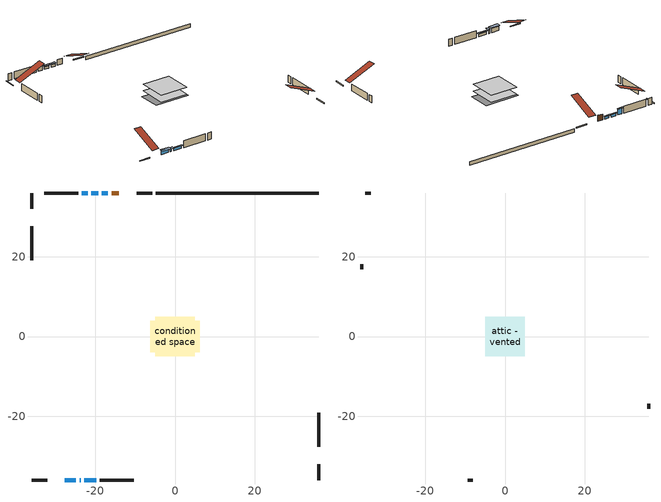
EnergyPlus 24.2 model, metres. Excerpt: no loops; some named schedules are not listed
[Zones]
conditioned space
 floor adiabatic (AdiabaticFloorConstruction): -4.97,-4.97 -4.97,4.97 4.97,4.97 4.97,-4.97 z0.15
 floor foundation (Slab1 construction): -6.25,-3.96 -6.25,3.96 6.25,3.96 6.25,-3.96 z-1.07
 wall outside (RimJoist1 construction): -5.72,36.05 -9.66,36.05 / -36.05,-36.05 -32.11,-36.05 / -36.05,36.05 -36.05,32.11 / 36.05,-36.05 36.05,-32.11 z0.15:0.45
 wall outside (AdiabaticWallConstruction 1): -14.11,36.05 -15.94,36.05 z0.15:2.18
 wall outside (AdiabaticWallConstruction): -16.87,36.05 -18.35,36.05 / -19.27,36.05 -21,36.05 z0.15:0.99; -21.93,36.05 -23.38,36.05 z0.15:2.21; -27.66,-36.05 -24.92,-36.05 z0.15:1.62; -23.99,-36.05 -23.68,-36.05 z0.15:1.37; -22.76,-36.05 -19.81,-36.05 z0.15:1.01
 wall outside (Wall1 construction): -24.3,36.05 -32.85,36.05 / -18.88,-36.05 -10.33,-36.05 / -36.05,27.66 -36.05,19.11 / 36.05,-27.66 36.05,-19.11 z0.15:2.59
 wall foundation (FoundationWall1 construction): 36.05,36.05 -4.79,36.05 z-1.07:0.15
 window (WindowConstruction): -16.87,36.05 -18.35,36.05 z0.15:0.99
 window (WindowConstruction 1): -19.27,36.05 -21,36.05 z0.15:0.99
 window (WindowConstruction 2): -21.93,36.05 -23.38,36.05 z0.15:2.21
 window (WindowConstruction 3): -27.66,-36.05 -24.92,-36.05 z0.15:1.62
 window (WindowConstruction 4): -23.99,-36.05 -23.68,-36.05 z0.15:1.37
 window (WindowConstruction 5): -22.76,-36.05 -19.81,-36.05 z0.15:1.01
 door (Door): -14.11,36.05 -15.94,36.05 z0.15:2.18
 ceiling adiabatic (AdiabaticFloorConstruction): 4.97,-4.97 4.97,4.97 -4.97,4.97 -4.97,-4.97 z0.15
attic - vented
 floor to conditioned space (Floor1 construction Reversed): -4.98,-4.98 -4.98,4.98 4.98,4.98 4.98,-4.98 z2.59
 wall outside (Wall2 construction): -33.78,36.05 -35.12,36.05 / -9.4,-36.05 -8.06,-36.05 / -36.05,18.18 -36.05,16.84 / 36.05,-18.18 36.05,-16.84 z0.15:2.59
 roof outside (Roof1 construction): -13.18,36.05,2.59 -13.18,26.49,6.57 -10.59,26.49,6.57 -10.59,36.05,2.59; -28.59,-36.05,2.59 -28.59,-26.49,6.57 -31.18,-26.49,6.57 -31.18,-36.05,2.59; -36.05,28.59,2.59 -26.49,28.59,6.57 -26.49,31.18,6.57 -36.05,31.18,2.59; 36.05,-28.59,2.59 26.49,-28.59,6.57 26.49,-31.18,6.57 36.05,-31.18,2.59
shading: -18.64,36.05 -16.57,36.05 -16.57,36.66 -18.64,36.66 z1.29; -21.3,36.05 -18.98,36.05 -18.98,36.66 -21.3,36.66 z1.29; -23.67,36.05 -21.63,36.05 -21.63,36.66 -23.67,36.66 z2.51; -24.62,-36.05 -27.96,-36.05 -27.96,-37.27 -24.62,-37.27 z1.92; -23.39,-36.05 -24.29,-36.05 -24.29,-37.27 -23.39,-37.27 z1.67; -19.51,-36.05 -23.05,-36.05 -23.05,-36.66 -19.51,-36.66 z1.31
[Building]
Building 1: Terrain=Suburbs
[Site:Location]
Summerland CS_BC: Latitude {deg}=49.56; Longitude {deg}=-119.65; Time Zone {hr}=-8; Elevation {m}=454; Keep Site Location Information=Yes
[Site:GroundTemperature:Shallow]
5.06956, 3.19416, 3.04397, 3.93394, 7.50669, 11.0628, 14.1458, 16.0987, 16.2646, 14.6762, 11.6719, 8.22487
[Site:WaterMainsTemperature]
Calculation Method=Schedule; Temperature Schedule=mains temperature schedule
[Material] Roughness=Rough; Thermal Absorptance=0.9
Name | Thickness {m} | Conductivity {W/m-K} | Density {kg/m3} | Specific Heat {J/kg-K} | Solar Absorptance | Visible Absorptance
asphalt or fiberglass shingles | 0.00635 | 0.162714 | 1121.4 | 1465.45 | 0.4 | 0.4
ceiling loosefill ins | 0.169333 | 0.0480833 | 16.02 | 1046.75 | 0.7 | 0.7
ceiling stud and cavity | 0.1397 | 0.0963999 | 65.682 | 1177.47 | 0.7 | 0.7
concrete 4.0 in. | 0.1016 | 1.803125 | 2242.8 | 837.4 | 0.7 | 0.7
concrete 8.0 in. | 0.2032 | 1.803125 | 2242.8 | 837.4 | 0.7 | 0.7
door material | 0.04445 | 0.053851 | 512.64 | 1214.23 | 0.7 | 0.7
floor covering | 0.0127 | 0.0433444 | 54.468 | 1339.84 | 0.6 | 0.6
floor rigid ins; wall rigid ins 1 | 0.512978 | 0.029427 | 32.04 | 1214.23 | 0.7 | 0.7
floor stud and cavity | 0.1397 | 1.75129 | 37.0049 | 1207.88 | 0.7 | 0.7
furniture material conditioned space 1 | 0.1524 | 0.115458 | 640.8 | 1214.23 | 0.6 | 0.6
gypsum board | 0.0127 | 0.160291 | 801 | 837.4 | 0.6 | 0.6
osb sheathing 0.5 in. | 0.0127 | 0.115458 | 512.64 | 1214.23 | 0.7 | 0.7
osb sheathing 0.75 in. | 0.01905 | 0.115458 | 512.64 | 1214.23 | 0.7 | 0.7
osb sheathing 2.0 in. | 0.0508 | 0.115458 | 512.64 | 1214.23 | 0.7 | 0.7
rim joist rigid ins; wall rigid ins | 0.051816 | 0.029427 | 32.04 | 1214.23 | 0.7 | 0.7
rim joist stud and cavity | 0.0508 | 0.0444133 | 125.044 | 1163.47 | 0.6 | 0.6
wall stud and cavity | 0.1397 | 0.168448 | 139.0536 | 1170.24 | 0.7 | 0.7
wall stud and cavity 1 | 0.0889 | 6.9971 | 50.32683 | 1063.81 | 0.6 | 0.6
wall stud and cavity 2 | 0.0889 | 0.380278 | 52.3479 | 1209.89 | 0.7 | 0.7
wall stud and cavity 3 | 0.0889 | 0.391764 | 83.0341 | 1211.67 | 0.7 | 0.7
wood siding | 0.0254 | 0.102417 | 544.68 | 1172.36 | 0.4 | 0.4
wood siding 1 | 0.00254 | 0.102417 | 544.68 | 1172.36 | 0.4 | 0.4
wood siding 2; wood siding 3; wood siding 4 | 0.0254 | 0.102417 | 544.68 | 1172.36 | 0.7 | 0.7
[WindowMaterial:SimpleGlazingSystem]
Name | U-Factor {W/m2-K} | Solar Heat Gain Coefficient
WindowMaterial | 3.78779 | 0.69
WindowMaterial 1 | 4.02059 | 0.67
WindowMaterial 2 | 4.355026 | 0.67
WindowMaterial 3 | 3.36478 | 0.72
WindowMaterial 4 | 3.063281 | 0.53
WindowMaterial 5 | 3.76906 | 0.69
[Construction]
AdiabaticFloorConstruction: floor stud and cavity, floor rigid ins, osb sheathing 0.75 in., floor covering
AdiabaticWallConstruction: wood siding 3, wall rigid ins 1, wall stud and cavity 2, gypsum board
AdiabaticWallConstruction 1: wood siding 4, wall rigid ins 1, wall stud and cavity 2, gypsum board
Door: door material
Floor1 construction Reversed: gypsum board, ceiling stud and cavity, ceiling loosefill ins
FoundationWall1 construction: concrete 8.0 in.
furniture construction conditioned space 1: furniture material conditioned space 1
PartitionWallConstruction: gypsum board, wall stud and cavity 3, gypsum board
RimJoist1 construction: wood siding 2, rim joist rigid ins, osb sheathing 2.0 in., rim joist stud and cavity
Roof1 construction: asphalt or fiberglass shingles
Slab1 construction: concrete 4.0 in.
Wall1 construction: wood siding, wall rigid ins, osb sheathing 0.5 in., wall stud and cavity, gypsum board
Wall2 construction: wood siding 1, wall stud and cavity 1
WindowConstruction: WindowMaterial
WindowConstruction 1: WindowMaterial 1
WindowConstruction 2: WindowMaterial 2
WindowConstruction 3: WindowMaterial 3
WindowConstruction 4: WindowMaterial 4
WindowConstruction 5: WindowMaterial 5
[Zone] Multiplier=1; Part of Total Floor Area=Yes
Name | Volume {m3}
attic - vented | 63.1721
conditioned space | 384.9
[Space]
Name | Zone | Volume {m3}
attic - vented 1 | attic - vented | 63.1721
conditioned space 1 | conditioned space | 384.9
[ZoneInfiltration:EffectiveLeakageArea]
infil attic - vented 1: Zone or Space=attic - vented 1; Schedule=Always On Discrete; Effective Air Leakage Area {cm2}=4753.44; Stack Coefficient=0.000446584; Wind Coefficient=1.42781e-05
[ZoneMixing]
whole house fan mix: Zone or Space=attic - vented; Schedule=Always On Continuous; Design Flow Rate Calculation Method=Flow/Zone; Design Flow Rate {m3/s}=0; Source Zone or Space=conditioned space
[SurfaceProperty:ExposedFoundationPerimeter]
Slab1: Exposed Perimeter Calculation Method=TotalExposedPerimeter; Total Exposed Perimeter {m}=40.843
[InternalMass] Zone or ZoneList=conditioned space; Space or SpaceList=conditioned space 1
Name | Construction | Surface Area {m2}
furniture mass conditioned space 1 | furniture construction conditioned space 1 | 79.2121
partition wall mass | PartitionWallConstruction | 198.03
[Lights]
interior lighting: Zone or ZoneList or Space or SpaceList=conditioned space 1; Schedule=interior lighting schedule; Design Level Calculation Method=LightingLevel; Lighting Level {W}=343.2; Return Air Fraction=0; Fraction Radiant=0.6; Fraction Visible=0.2; Fraction Replaceable=1
[People]
occupants: Zone or ZoneList or Space or SpaceList=conditioned space 1; Number of People Schedule=occupants schedule; Number of People Calculation Method=People; Number of People=3; Fraction Radiant=0.314171; Sensible Heat Fraction=0.56303; Activity Level Schedule=occupants activity schedule; Carbon Dioxide Generation Rate {m3/s-W}=0; Enable ASHRAE 55 Comfort Warnings=No; Mean Radiant Temperature Calculation Type=EnclosureAveraged
[ElectricEquipment] Zone or ZoneList or Space or SpaceList=conditioned space 1; Design Level Calculation Method=EquipmentLevel
Name | Schedule | Design Level {W} | Fraction Latent | Fraction Radiant | Fraction Lost
clothes dryer | clothes dryer schedule | 140.772 | 0.015 | 0.081 | 0.85
clothes washer | clothes washer schedule | 32.1985 | 0.03 | 0.162 | 0.7
cooking range | cooking range schedule | 215.147 | 0.08 | 0.432 | 0.2
dishwasher | dishwasher schedule | 66.8632 | 0.3 | 0.18 | 0.4
fridge | fridge schedule | 72.9452 | 0 | 0.6 | 0
mech vent bath fan 0 | mech vent bath fan 0 schedule | 50.2 | 0 | 0 | 1
mech vent house fan | mech vent house fan schedule | 1.1875 | 0 | 0 | 1
mech vent house fan cfis | mech vent house fan cfis schedule | 0 | 0 | 0 | 0
mech vent range fan 0 | mech vent range fan 0 schedule | 57 | 0 | 0 | 1
misc plug loads | misc plug loads schedule | 494.7 | 0.045 | 0.513 | 0.1
whole house fan | Always On Discrete | 0 | 0 | 0 | 1
[OtherEquipment] Zone or ZoneList or Space or SpaceList=conditioned space 1; Design Level Calculation Method=EquipmentLevel
Name | Fuel Type | Schedule | Design Level {W} | Fraction Latent | Fraction Radiant | Fraction Lost
clothes dryer 1 | Electricity | clothes dryer schedule | 0 | 0.015 | 0.081 | 0.85
cooking range 1 | Electricity | cooking range schedule | 0 | 0.08 | 0.432 | 0.2
general water use latent | None | general water use schedule | 62.594 | 1 | 0 | 0
general water use sensible | None | general water use schedule | -61.6891 | 0 | 0.6 | 0
mech vent house fan latent load | None | Always On Discrete | 0 | 1 | 0 | 0
mech vent house fan sensible load | None | Always On Discrete | 0 | 0 | 0 | 0
water heater energy adjustment1 | NaturalGas | Always On Discrete | 0.01 | 0 | 0 | 1
[ZoneInfiltration:DesignFlowRate] Zone or ZoneList or Space or SpaceList=conditioned space 1; Schedule=Always On Discrete; Design Flow Rate Calculation Method=Flow/Zone; Design Flow Rate {m3/s}=0
infil flow; natural vent flow; whole house fan flow
[Foundation:Kiva]
Foundation Kiva 1: Initial Indoor Air Temperature {C}=18; Wall Height Above Grade {m}=0.149992; Wall Depth Below Slab {m}=0.2032
[Foundation:Kiva:Settings]
Soil Conductivity {W/m-K}=0.849921; Soil Density {kg/m3}=1842.3; Soil Specific Heat {J/kg-K}=418.7; Ground Solar Absorptivity=0.9; Ground Thermal Absorptivity=0.9; Ground Surface Roughness {m}=0.03; Far-Field Width {m}=40; Deep-Ground Boundary Condition=ZeroFlux; Deep-Ground Depth {m}=40; Minimum Cell Dimension {m}=0.2; Maximum Cell Growth Coefficient=3; Simulation Timestep=Timestep
[Exterior:Lights]
exterior lighting: Schedule=exterior lighting schedule; Design Level {W}=75.6
[Schedule:Constant]
Name | Hourly Value
Always On Continuous; mech vent house fan schedule; mech vent house fan cfis schedule; Always On Discrete | 1
occupants activity schedule | 117.228
fridge schedule | 0
[Schedule:Day:Interval]
interior lighting schedule day: No, 01:00, 0.108182, 04:00, 0.0901515, 05:00, 0.0991667, 06:00, 0.162273, 07:00, 0.270455, 08:00, 0.342576, 10:00, 0.369621, 11:00, 0.351591, 12:00, 0.333561, 13:00, 0.324545, 14:00, 0.31553, 15:00, 0.333561, 16:00, 0.369621, 17:00, 0.450758, 18:00, 0.585985, 19:00, 0.775303, 20:00, 0.955606, 21:00, 0.991667, 22:00, 0.712197, 23:00, 0.360606, 24:00, 0.162273
interior lighting schedule day 1: No, 01:00, 0.100909, 04:00, 0.0840909, 05:00, 0.0925, 06:00, 0.151364, 07:00, 0.252273, 08:00, 0.319545, 10:00, 0.344773, 11:00, 0.327955, 12:00, 0.311136, 13:00, 0.302727, 14:00, 0.294318, 15:00, 0.311136, 16:00, 0.344773, 17:00, 0.420455, 18:00, 0.546591, 19:00, 0.723182, 20:00, 0.891364, 21:00, 0.925, 22:00, 0.664318, 23:00, 0.336364, 24:00, 0.151364
interior lighting schedule day 2: No, 01:00, 0.0927273, 04:00, 0.0772727, 05:00, 0.085, 06:00, 0.139091, 07:00, 0.231818, 08:00, 0.293636, 10:00, 0.316818, 11:00, 0.301364, 12:00, 0.285909, 13:00, 0.278182, 14:00, 0.270455, 15:00, 0.285909, 16:00, 0.316818, 17:00, 0.386364, 18:00, 0.502273, 19:00, 0.664545, 20:00, 0.819091, 21:00, 0.85, 22:00, 0.610455, 23:00, 0.309091, 24:00, 0.139091
interior lighting schedule default day: No, 24:00, 0
[Schedule:Week:Daily]
interior lighting schedule Week Rule - Jan1-Jan27: interior lighting schedule day, interior lighting schedule day, interior lighting schedule day, interior lighting schedule day, interior lighting schedule day, interior lighting schedule day, interior lighting schedule day, interior lighting schedule default day, interior lighting schedule default day, interior lighting schedule default day, interior lighting schedule default day, interior lighting schedule default day
interior lighting schedule Week Rule - Jan28-Feb3: interior lighting schedule day, interior lighting schedule day, interior lighting schedule day, interior lighting schedule day, interior lighting schedule day 1, interior lighting schedule day 1, interior lighting schedule day 1, interior lighting schedule default day, interior lighting schedule default day, interior lighting schedule default day, interior lighting schedule default day, interior lighting schedule default day
interior lighting schedule Week Rule - Feb4-Feb24: interior lighting schedule day 1, interior lighting schedule day 1, interior lighting schedule day 1, interior lighting schedule day 1, interior lighting schedule day 1, interior lighting schedule day 1, interior lighting schedule day 1, interior lighting schedule default day, interior lighting schedule default day, interior lighting schedule default day, interior lighting schedule default day, interior lighting schedule default day
interior lighting schedule Week Rule - Feb25-Mar3: interior lighting schedule day 1, interior lighting schedule day 1, interior lighting schedule day 1, interior lighting schedule day 1, interior lighting schedule day 2, interior lighting schedule day 2, interior lighting schedule day 2, interior lighting schedule default day, interior lighting schedule default day, interior lighting schedule default day, interior lighting schedule default day, interior lighting schedule default day
interior lighting schedule Week Rule - Mar4-Mar31: interior lighting schedule day 2, interior lighting schedule day 2, interior lighting schedule day 2, interior lighting schedule day 2, interior lighting schedule day 2, interior lighting schedule day 2, interior lighting schedule day 2, interior lighting schedule default day, interior lighting schedule default day, interior lighting schedule default day, interior lighting schedule default day, interior lighting schedule default day
interior lighting schedule Week Rule - Apr1-Apr28: interior lighting schedule day 3, interior lighting schedule day 3, interior lighting schedule day 3, interior lighting schedule day 3, interior lighting schedule day 3, interior lighting schedule day 3, interior lighting schedule day 3, interior lighting schedule default day, interior lighting schedule default day, interior lighting schedule default day, interior lighting schedule default day, interior lighting schedule default day
interior lighting schedule Week Rule - Apr29-May5: interior lighting schedule day 3, interior lighting schedule day 3, interior lighting schedule day 4, interior lighting schedule day 4, interior lighting schedule day 4, interior lighting schedule day 4, interior lighting schedule day 4, interior lighting schedule default day, interior lighting schedule default day, interior lighting schedule default day, interior lighting schedule default day, interior lighting schedule default day
interior lighting schedule Week Rule - May6-May26: interior lighting schedule day 4, interior lighting schedule day 4, interior lighting schedule day 4, interior lighting schedule day 4, interior lighting schedule day 4, interior lighting schedule day 4, interior lighting schedule day 4, interior lighting schedule default day, interior lighting schedule default day, interior lighting schedule default day, interior lighting schedule default day, interior lighting schedule default day
interior lighting schedule Week Rule - May27-Jun2: interior lighting schedule day 4, interior lighting schedule day 4, interior lighting schedule day 4, interior lighting schedule day 4, interior lighting schedule day 4, interior lighting schedule day 5, interior lighting schedule day 5, interior lighting schedule default day, interior lighting schedule default day, interior lighting schedule default day, interior lighting schedule default day, interior lighting schedule default day
interior lighting schedule Week Rule - Jun3-Jun30: interior lighting schedule day 5, interior lighting schedule day 5, interior lighting schedule day 5, interior lighting schedule day 5, interior lighting schedule day 5, interior lighting schedule day 5, interior lighting schedule day 5, interior lighting schedule default day, interior lighting schedule default day, interior lighting schedule default day, interior lighting schedule default day, interior lighting schedule default day
interior lighting schedule Week Rule - Jul1-Jul28: interior lighting schedule day 6, interior lighting schedule day 6, interior lighting schedule day 6, interior lighting schedule day 6, interior lighting schedule day 6, interior lighting schedule day 6, interior lighting schedule day 6, interior lighting schedule default day, interior lighting schedule default day, interior lighting schedule default day, interior lighting schedule default day, interior lighting schedule default day
interior lighting schedule Week Rule - Jul29-Aug4: interior lighting schedule day 6, interior lighting schedule day 6, interior lighting schedule day 6, interior lighting schedule day 7, interior lighting schedule day 7, interior lighting schedule day 7, interior lighting schedule day 7, interior lighting schedule default day, interior lighting schedule default day, interior lighting schedule default day, interior lighting schedule default day, interior lighting schedule default day
interior lighting schedule Week Rule - Aug5-Aug25: interior lighting schedule day 7, interior lighting schedule day 7, interior lighting schedule day 7, interior lighting schedule day 7, interior lighting schedule day 7, interior lighting schedule day 7, interior lighting schedule day 7, interior lighting schedule default day, interior lighting schedule default day, interior lighting schedule default day, interior lighting schedule default day, interior lighting schedule default day
interior lighting schedule Week Rule - Aug26-Sep1: interior lighting schedule day 7, interior lighting schedule day 7, interior lighting schedule day 7, interior lighting schedule day 7, interior lighting schedule day 7, interior lighting schedule day 7, interior lighting schedule day 8, interior lighting schedule default day, interior lighting schedule default day, interior lighting schedule default day, interior lighting schedule default day, interior lighting schedule default day
interior lighting schedule Week Rule - Sep2-Sep29: interior lighting schedule day 8, interior lighting schedule day 8, interior lighting schedule day 8, interior lighting schedule day 8, interior lighting schedule day 8, interior lighting schedule day 8, interior lighting schedule day 8, interior lighting schedule default day, interior lighting schedule default day, interior lighting schedule default day, interior lighting schedule default day, interior lighting schedule default day
interior lighting schedule Week Rule - Sep30-Oct6: interior lighting schedule day 8, interior lighting schedule day 9, interior lighting schedule day 9, interior lighting schedule day 9, interior lighting schedule day 9, interior lighting schedule day 9, interior lighting schedule day 9, interior lighting schedule default day, interior lighting schedule default day, interior lighting schedule default day, interior lighting schedule default day, interior lighting schedule default day
interior lighting schedule Week Rule - Oct7-Oct27: interior lighting schedule day 9, interior lighting schedule day 9, interior lighting schedule day 9, interior lighting schedule day 9, interior lighting schedule day 9, interior lighting schedule day 9, interior lighting schedule day 9, interior lighting schedule default day, interior lighting schedule default day, interior lighting schedule default day, interior lighting schedule default day, interior lighting schedule default day
interior lighting schedule Week Rule - Oct28-Nov3: interior lighting schedule day 9, interior lighting schedule day 9, interior lighting schedule day 9, interior lighting schedule day 9, interior lighting schedule day 10, interior lighting schedule day 10, interior lighting schedule day 10, interior lighting schedule default day, interior lighting schedule default day, interior lighting schedule default day, interior lighting schedule default day, interior lighting schedule default day
interior lighting schedule Week Rule - Nov4-Nov24: interior lighting schedule day 10, interior lighting schedule day 10, interior lighting schedule day 10, interior lighting schedule day 10, interior lighting schedule day 10, interior lighting schedule day 10, interior lighting schedule day 10, interior lighting schedule default day, interior lighting schedule default day, interior lighting schedule default day, interior lighting schedule default day, interior lighting schedule default day
interior lighting schedule Week Rule - Nov25-Dec1: interior lighting schedule day 10, interior lighting schedule day 10, interior lighting schedule day 10, interior lighting schedule day 10, interior lighting schedule day 10, interior lighting schedule day 10, interior lighting schedule day 11, interior lighting schedule default day, interior lighting schedule default day, interior lighting schedule default day, interior lighting schedule default day, interior lighting schedule default day
interior lighting schedule Week Rule - Dec2-Dec31: interior lighting schedule day 11, interior lighting schedule day 11, interior lighting schedule day 11, interior lighting schedule day 11, interior lighting schedule day 11, interior lighting schedule day 11, interior lighting schedule day 11, interior lighting schedule default day, interior lighting schedule default day, interior lighting schedule default day, interior lighting schedule default day, interior lighting schedule default day
occupants schedule Week Rule - Jan1-Dec31: occupants schedule day, occupants schedule day, occupants schedule day, occupants schedule day, occupants schedule day, occupants schedule day, occupants schedule day, occupants schedule default day, occupants schedule default day, occupants schedule default day, occupants schedule default day, occupants schedule default day
clothes dryer schedule Week Rule - Jan1-Dec31: clothes dryer schedule day, clothes dryer schedule day, clothes dryer schedule day, clothes dryer schedule day, clothes dryer schedule day, clothes dryer schedule day, clothes dryer schedule day, clothes dryer schedule default day, clothes dryer schedule default day, clothes dryer schedule default day, clothes dryer schedule default day, clothes dryer schedule default day
clothes washer schedule Week Rule - Jan1-Dec31: clothes washer schedule day, clothes washer schedule day, clothes washer schedule day, clothes washer schedule day, clothes washer schedule day, clothes washer schedule day, clothes washer schedule day, clothes washer schedule default day, clothes washer schedule default day, clothes washer schedule default day, clothes washer schedule default day, clothes washer schedule default day
cooking range schedule Week Rule - Jan1-Dec31: cooking range schedule day, cooking range schedule day, cooking range schedule day, cooking range schedule day, cooking range schedule day, cooking range schedule day, cooking range schedule day, cooking range schedule default day, cooking range schedule default day, cooking range schedule default day, cooking range schedule default day, cooking range schedule default day
dishwasher schedule Week Rule - Jan1-Dec31: dishwasher schedule day, dishwasher schedule day, dishwasher schedule day, dishwasher schedule day, dishwasher schedule day, dishwasher schedule day, dishwasher schedule day, dishwasher schedule default day, dishwasher schedule default day, dishwasher schedule default day, dishwasher schedule default day, dishwasher schedule default day
mech vent bath fan 0 schedule Week Rule - Jan1-Dec31: mech vent bath fan 0 schedule day, mech vent bath fan 0 schedule day, mech vent bath fan 0 schedule day, mech vent bath fan 0 schedule day, mech vent bath fan 0 schedule day, mech vent bath fan 0 schedule day, mech vent bath fan 0 schedule day, mech vent bath fan 0 schedule default day, mech vent bath fan 0 schedule default day, mech vent bath fan 0 schedule default day, mech vent bath fan 0 schedule default day, mech vent bath fan 0 schedule default day
mech vent range fan 0 schedule Week Rule - Jan1-Dec31: mech vent range fan 0 schedule day, mech vent range fan 0 schedule day, mech vent range fan 0 schedule day, mech vent range fan 0 schedule day, mech vent range fan 0 schedule day, mech vent range fan 0 schedule day, mech vent range fan 0 schedule day, mech vent range fan 0 schedule default day, mech vent range fan 0 schedule default day, mech vent range fan 0 schedule default day, mech vent range fan 0 schedule default day, mech vent range fan 0 schedule default day
misc plug loads schedule Week Rule - Jan1-Dec31: misc plug loads schedule day, misc plug loads schedule day, misc plug loads schedule day, misc plug loads schedule day, misc plug loads schedule day, misc plug loads schedule day, misc plug loads schedule day, misc plug loads schedule default day, misc plug loads schedule default day, misc plug loads schedule default day, misc plug loads schedule default day, misc plug loads schedule default day
general water use schedule Week Rule - Jan1-Dec31: general water use schedule day, general water use schedule day, general water use schedule day, general water use schedule day, general water use schedule day, general water use schedule day, general water use schedule day, general water use schedule default day, general water use schedule default day, general water use schedule default day, general water use schedule default day, general water use schedule default day
exterior lighting schedule Week Rule - Jan1-Jan27: exterior lighting schedule day, exterior lighting schedule day, exterior lighting schedule day, exterior lighting schedule day, exterior lighting schedule day, exterior lighting schedule day, exterior lighting schedule day, exterior lighting schedule default day, exterior lighting schedule default day, exterior lighting schedule default day, exterior lighting schedule default day, exterior lighting schedule default day
exterior lighting schedule Week Rule - Jan28-Feb3: exterior lighting schedule day, exterior lighting schedule day, exterior lighting schedule day, exterior lighting schedule day, exterior lighting schedule day 1, exterior lighting schedule day 1, exterior lighting schedule day 1, exterior lighting schedule default day, exterior lighting schedule default day, exterior lighting schedule default day, exterior lighting schedule default day, exterior lighting schedule default day
exterior lighting schedule Week Rule - Feb4-Feb24: exterior lighting schedule day 1, exterior lighting schedule day 1, exterior lighting schedule day 1, exterior lighting schedule day 1, exterior lighting schedule day 1, exterior lighting schedule day 1, exterior lighting schedule day 1, exterior lighting schedule default day, exterior lighting schedule default day, exterior lighting schedule default day, exterior lighting schedule default day, exterior lighting schedule default day
exterior lighting schedule Week Rule - Feb25-Mar3: exterior lighting schedule day 1, exterior lighting schedule day 1, exterior lighting schedule day 1, exterior lighting schedule day 1, exterior lighting schedule day 2, exterior lighting schedule day 2, exterior lighting schedule day 2, exterior lighting schedule default day, exterior lighting schedule default day, exterior lighting schedule default day, exterior lighting schedule default day, exterior lighting schedule default day
exterior lighting schedule Week Rule - Mar4-Mar31: exterior lighting schedule day 2, exterior lighting schedule day 2, exterior lighting schedule day 2, exterior lighting schedule day 2, exterior lighting schedule day 2, exterior lighting schedule day 2, exterior lighting schedule day 2, exterior lighting schedule default day, exterior lighting schedule default day, exterior lighting schedule default day, exterior lighting schedule default day, exterior lighting schedule default day
exterior lighting schedule Week Rule - Apr1-Apr28: exterior lighting schedule day 3, exterior lighting schedule day 3, exterior lighting schedule day 3, exterior lighting schedule day 3, exterior lighting schedule day 3, exterior lighting schedule day 3, exterior lighting schedule day 3, exterior lighting schedule default day, exterior lighting schedule default day, exterior lighting schedule default day, exterior lighting schedule default day, exterior lighting schedule default day
exterior lighting schedule Week Rule - Apr29-May5: exterior lighting schedule day 3, exterior lighting schedule day 3, exterior lighting schedule day 4, exterior lighting schedule day 4, exterior lighting schedule day 4, exterior lighting schedule day 4, exterior lighting schedule day 4, exterior lighting schedule default day, exterior lighting schedule default day, exterior lighting schedule default day, exterior lighting schedule default day, exterior lighting schedule default day
exterior lighting schedule Week Rule - May6-May26: exterior lighting schedule day 4, exterior lighting schedule day 4, exterior lighting schedule day 4, exterior lighting schedule day 4, exterior lighting schedule day 4, exterior lighting schedule day 4, exterior lighting schedule day 4, exterior lighting schedule default day, exterior lighting schedule default day, exterior lighting schedule default day, exterior lighting schedule default day, exterior lighting schedule default day
exterior lighting schedule Week Rule - May27-Jun2: exterior lighting schedule day 4, exterior lighting schedule day 4, exterior lighting schedule day 4, exterior lighting schedule day 4, exterior lighting schedule day 4, exterior lighting schedule day 5, exterior lighting schedule day 5, exterior lighting schedule default day, exterior lighting schedule default day, exterior lighting schedule default day, exterior lighting schedule default day, exterior lighting schedule default day
exterior lighting schedule Week Rule - Jun3-Jun30: exterior lighting schedule day 5, exterior lighting schedule day 5, exterior lighting schedule day 5, exterior lighting schedule day 5, exterior lighting schedule day 5, exterior lighting schedule day 5, exterior lighting schedule day 5, exterior lighting schedule default day, exterior lighting schedule default day, exterior lighting schedule default day, exterior lighting schedule default day, exterior lighting schedule default day
exterior lighting schedule Week Rule - Jul1-Jul28: exterior lighting schedule day 6, exterior lighting schedule day 6, exterior lighting schedule day 6, exterior lighting schedule day 6, exterior lighting schedule day 6, exterior lighting schedule day 6, exterior lighting schedule day 6, exterior lighting schedule default day, exterior lighting schedule default day, exterior lighting schedule default day, exterior lighting schedule default day, exterior lighting schedule default day
exterior lighting schedule Week Rule - Jul29-Aug4: exterior lighting schedule day 6, exterior lighting schedule day 6, exterior lighting schedule day 6, exterior lighting schedule day 7, exterior lighting schedule day 7, exterior lighting schedule day 7, exterior lighting schedule day 7, exterior lighting schedule default day, exterior lighting schedule default day, exterior lighting schedule default day, exterior lighting schedule default day, exterior lighting schedule default day
exterior lighting schedule Week Rule - Aug5-Aug25: exterior lighting schedule day 7, exterior lighting schedule day 7, exterior lighting schedule day 7, exterior lighting schedule day 7, exterior lighting schedule day 7, exterior lighting schedule day 7, exterior lighting schedule day 7, exterior lighting schedule default day, exterior lighting schedule default day, exterior lighting schedule default day, exterior lighting schedule default day, exterior lighting schedule default day
exterior lighting schedule Week Rule - Aug26-Sep1: exterior lighting schedule day 7, exterior lighting schedule day 7, exterior lighting schedule day 7, exterior lighting schedule day 7, exterior lighting schedule day 7, exterior lighting schedule day 7, exterior lighting schedule day 8, exterior lighting schedule default day, exterior lighting schedule default day, exterior lighting schedule default day, exterior lighting schedule default day, exterior lighting schedule default day
exterior lighting schedule Week Rule - Sep2-Sep29: exterior lighting schedule day 8, exterior lighting schedule day 8, exterior lighting schedule day 8, exterior lighting schedule day 8, exterior lighting schedule day 8, exterior lighting schedule day 8, exterior lighting schedule day 8, exterior lighting schedule default day, exterior lighting schedule default day, exterior lighting schedule default day, exterior lighting schedule default day, exterior lighting schedule default day
exterior lighting schedule Week Rule - Sep30-Oct6: exterior lighting schedule day 8, exterior lighting schedule day 9, exterior lighting schedule day 9, exterior lighting schedule day 9, exterior lighting schedule day 9, exterior lighting schedule day 9, exterior lighting schedule day 9, exterior lighting schedule default day, exterior lighting schedule default day, exterior lighting schedule default day, exterior lighting schedule default day, exterior lighting schedule default day
exterior lighting schedule Week Rule - Oct7-Oct27: exterior lighting schedule day 9, exterior lighting schedule day 9, exterior lighting schedule day 9, exterior lighting schedule day 9, exterior lighting schedule day 9, exterior lighting schedule day 9, exterior lighting schedule day 9, exterior lighting schedule default day, exterior lighting schedule default day, exterior lighting schedule default day, exterior lighting schedule default day, exterior lighting schedule default day
exterior lighting schedule Week Rule - Oct28-Nov3: exterior lighting schedule day 9, exterior lighting schedule day 9, exterior lighting schedule day 9, exterior lighting schedule day 9, exterior lighting schedule day 10, exterior lighting schedule day 10, exterior lighting schedule day 10, exterior lighting schedule default day, exterior lighting schedule default day, exterior lighting schedule default day, exterior lighting schedule default day, exterior lighting schedule default day
exterior lighting schedule Week Rule - Nov4-Nov24: exterior lighting schedule day 10, exterior lighting schedule day 10, exterior lighting schedule day 10, exterior lighting schedule day 10, exterior lighting schedule day 10, exterior lighting schedule day 10, exterior lighting schedule day 10, exterior lighting schedule default day, exterior lighting schedule default day, exterior lighting schedule default day, exterior lighting schedule default day, exterior lighting schedule default day
exterior lighting schedule Week Rule - Nov25-Dec1: exterior lighting schedule day 10, exterior lighting schedule day 10, exterior lighting schedule day 10, exterior lighting schedule day 10, exterior lighting schedule day 10, exterior lighting schedule day 10, exterior lighting schedule day 11, exterior lighting schedule default day, exterior lighting schedule default day, exterior lighting schedule default day, exterior lighting schedule default day, exterior lighting schedule default day
exterior lighting schedule Week Rule - Dec2-Dec31: exterior lighting schedule day 11, exterior lighting schedule day 11, exterior lighting schedule day 11, exterior lighting schedule day 11, exterior lighting schedule day 11, exterior lighting schedule day 11, exterior lighting schedule day 11, exterior lighting schedule default day, exterior lighting schedule default day, exterior lighting schedule default day, exterior lighting schedule default day, exterior lighting schedule default day
[Schedule:Year]
interior lighting schedule: interior lighting schedule Week Rule - Jan1-Jan27, 1, 1, 1, 27, interior lighting schedule Week Rule - Jan28-Feb3, 1, 28, 2, 3, interior lighting schedule Week Rule - Feb4-Feb24, 2, 4, 2, 24, interior lighting schedule Week Rule - Feb25-Mar3, 2, 25, 3, 3, interior lighting schedule Week Rule - Mar4-Mar31, 3, 4, 3, 31, interior lighting schedule Week Rule - Apr1-Apr28, 4, 1, 4, 28, interior lighting schedule Week Rule - Apr29-May5, 4, 29, 5, 5, interior lighting schedule Week Rule - May6-May26, 5, 6, 5, 26, interior lighting schedule Week Rule - May27-Jun2, 5, 27, 6, 2, interior lighting schedule Week Rule - Jun3-Jun30, 6, 3, 6, 30, interior lighting schedule Week Rule - Jul1-Jul28, 7, 1, 7, 28, interior lighting schedule Week Rule - Jul29-Aug4, 7, 29, 8, 4, interior lighting schedule Week Rule - Aug5-Aug25, 8, 5, 8, 25, interior lighting schedule Week Rule - Aug26-Sep1, 8, 26, 9, 1, interior lighting schedule Week Rule - Sep2-Sep29, 9, 2, 9, 29, interior lighting schedule Week Rule - Sep30-Oct6, 9, 30, 10, 6, interior lighting schedule Week Rule - Oct7-Oct27, 10, 7, 10, 27, interior lighting schedule Week Rule - Oct28-Nov3, 10, 28, 11, 3, interior lighting schedule Week Rule - Nov4-Nov24, 11, 4, 11, 24, interior lighting schedule Week Rule - Nov25-Dec1, 11, 25, 12, 1, interior lighting schedule Week Rule - Dec2-Dec31, 12, 2, 12, 31
occupants schedule: occupants schedule Week Rule - Jan1-Dec31, 1, 1, 12, 31
clothes dryer schedule: clothes dryer schedule Week Rule - Jan1-Dec31, 1, 1, 12, 31
clothes washer schedule: clothes washer schedule Week Rule - Jan1-Dec31, 1, 1, 12, 31
cooking range schedule: cooking range schedule Week Rule - Jan1-Dec31, 1, 1, 12, 31
dishwasher schedule: dishwasher schedule Week Rule - Jan1-Dec31, 1, 1, 12, 31
mech vent bath fan 0 schedule: mech vent bath fan 0 schedule Week Rule - Jan1-Dec31, 1, 1, 12, 31
mech vent range fan 0 schedule: mech vent range fan 0 schedule Week Rule - Jan1-Dec31, 1, 1, 12, 31
misc plug loads schedule: misc plug loads schedule Week Rule - Jan1-Dec31, 1, 1, 12, 31
general water use schedule: general water use schedule Week Rule - Jan1-Dec31, 1, 1, 12, 31
exterior lighting schedule: exterior lighting schedule Week Rule - Jan1-Jan27, 1, 1, 1, 27, exterior lighting schedule Week Rule - Jan28-Feb3, 1, 28, 2, 3, exterior lighting schedule Week Rule - Feb4-Feb24, 2, 4, 2, 24, exterior lighting schedule Week Rule - Feb25-Mar3, 2, 25, 3, 3, exterior lighting schedule Week Rule - Mar4-Mar31, 3, 4, 3, 31, exterior lighting schedule Week Rule - Apr1-Apr28, 4, 1, 4, 28, exterior lighting schedule Week Rule - Apr29-May5, 4, 29, 5, 5, exterior lighting schedule Week Rule - May6-May26, 5, 6, 5, 26, exterior lighting schedule Week Rule - May27-Jun2, 5, 27, 6, 2, exterior lighting schedule Week Rule - Jun3-Jun30, 6, 3, 6, 30, exterior lighting schedule Week Rule - Jul1-Jul28, 7, 1, 7, 28, exterior lighting schedule Week Rule - Jul29-Aug4, 7, 29, 8, 4, exterior lighting schedule Week Rule - Aug5-Aug25, 8, 5, 8, 25, exterior lighting schedule Week Rule - Aug26-Sep1, 8, 26, 9, 1, exterior lighting schedule Week Rule - Sep2-Sep29, 9, 2, 9, 29, exterior lighting schedule Week Rule - Sep30-Oct6, 9, 30, 10, 6, exterior lighting schedule Week Rule - Oct7-Oct27, 10, 7, 10, 27, exterior lighting schedule Week Rule - Oct28-Nov3, 10, 28, 11, 3, exterior lighting schedule Week Rule - Nov4-Nov24, 11, 4, 11, 24, exterior lighting schedule Week Rule - Nov25-Dec1, 11, 25, 12, 1, exterior lighting schedule Week Rule - Dec2-Dec31, 12, 2, 12, 31
[Schedule:Compact]
mains temperature schedule: Through: 01/01, For: AllDays, Until: 24:00, 8.8, Through: 01/02, For: AllDays, Until: 24:00, 8.73556, Through: 01/03, For: AllDays, Until: 24:00, 8.67222, Through: 01/04, For: AllDays, Until: 24:00, 8.61, Through: 01/05, For: AllDays, Until: 24:00, 8.54889, Through: 01/06, For: AllDays, Until: 24:00, 8.48944, Through: 01/07, For: AllDays, Until: 24:00, 8.43111, Through: 01/08, For: AllDays, Until: 24:00, 8.37389, Through: 01/09, For: AllDays, Until: 24:00, 8.31778, Through: 01/10, For: AllDays, Until: 24:00, 8.26333, Through: 01/11, For: AllDays, Until: 24:00, 8.21056, Through: 01/12, For: AllDays, Until: 24:00, 8.15889, Through: 01/13, For: AllDays, Until: 24:00, 8.10833, Through: 01/14, For: AllDays, Until: 24:00, 8.05944, Through: 01/15, For: AllDays, Until: 24:00, 8.01167, Through: 01/16, For: AllDays, Until: 24:00, 7.96556, Through: 01/17, For: AllDays, Until: 24:00, 7.92111, Through: 01/18, For: AllDays, Until: 24:00, 7.87778, Through: 01/19, For: AllDays, Until: 24:00, 7.83611, Through: 01/20, For: AllDays, Until: 24:00, 7.79556, Through: 01/21, For: AllDays, Until: 24:00, 7.75722, Through: 01/22, For: AllDays, Until: 24:00, 7.71944, Through: 01/23, For: AllDays, Until: 24:00, 7.68389, Through: 01/24, For: AllDays, Until: 24:00, 7.64944, Through: 01/25, For: AllDays, Until: 24:00, 7.61667, Through: 01/26, For: AllDays, Until: 24:00, 7.58556, Through: 01/27, For: AllDays, Until: 24:00, 7.55611, Through: 01/28, For: AllDays, Until: 24:00, 7.52778, Through: 01/29, For: AllDays, Until: 24:00, 7.50167, Through: 01/30, For: AllDays, Until: 24:00, 7.47667, Through: 01/31, For: AllDays, Until: 24:00, 7.45333, Through: 02/01, For: AllDays, Until: 24:00, 7.43111, Through: 02/02, For: AllDays, Until: 24:00, 7.41111, Through: 02/03, For: AllDays, Until: 24:00, 7.39278, Through: 02/04, For: AllDays, Until: 24:00, 7.37556, Through: 02/05, For: AllDays, Until: 24:00, 7.36, Through: 02/06, For: AllDays, Until: 24:00, 7.34667, Through: 02/07, For: AllDays, Until: 24:00, 7.33444, Through: 02/08, For: AllDays, Until: 24:00, 7.32389, Through: 02/09, For: AllDays, Until: 24:00, 7.315, Through: 02/10, For: AllDays, Until: 24:00, 7.30778, Through: 02/11, For: AllDays, Until: 24:00, 7.30222, Through: 02/12, For: AllDays, Until: 24:00, 7.29833, Through: 02/13, For: AllDays, Until: 24:00, 7.29611, Through: 02/14, For: AllDays, Until: 24:00, 7.29556, Through: 02/15, For: AllDays, Until: 24:00, 7.29611, Through: 02/16, For: AllDays, Until: 24:00, 7.29889, Through: 02/17, For: AllDays, Until: 24:00, 7.30278, Through: 02/18, For: AllDays, Until: 24:00, 7.30889, Through: 02/19, For: AllDays, Until: 24:00, 7.31667, Through: 02/20, For: AllDays, Until: 24:00, 7.32556, Through: 02/21, For: AllDays, Until: 24:00, 7.33611, Through: 02/22, For: AllDays, Until: 24:00, 7.34889, Through: 02/23, For: AllDays, Until: 24:00, 7.36278, Through: 02/24, For: AllDays, Until: 24:00, 7.37833, Through: 02/25, For: AllDays, Until: 24:00, 7.39556, Through: 02/26, For: AllDays, Until: 24:00, 7.41444, Through: 02/27, For: AllDays, Until: 24:00, 7.43444, Through: 02/28, For: AllDays, Until: 24:00, 7.45667, Through: 03/01, For: AllDays, Until: 24:00, 7.48056, Through: 03/02, For: AllDays, Until: 24:00, 7.50556, Through: 03/03, For: AllDays, Until: 24:00, 7.53222, Through: 03/04, For: AllDays, Until: 24:00, 7.56056, Through: 03/05, For: AllDays, Until: 24:00, 7.59056, Through: 03/06, For: AllDays, Until: 24:00, 7.62222, Through: 03/07, For: AllDays, Until: 24:00, 7.655, Through: 03/08, For: AllDays, Until: 24:00, 7.68944, Through: 03/09, For: AllDays, Until: 24:00, 7.72556, Through: 03/10, For: AllDays, Until: 24:00, 7.76333, Through: 03/11, For: AllDays, Until: 24:00, 7.80222, Through: 03/12, For: AllDays, Until: 24:00, 7.84278, Through: 03/13, For: AllDays, Until: 24:00, 7.88444, Through: 03/14, For: AllDays, Until: 24:00, 7.92833, Through: 03/15, For: AllDays, Until: 24:00, 7.97278, Through: 03/16, For: AllDays, Until: 24:00, 8.01944, Through: 03/17, For: AllDays, Until: 24:00, 8.06722, Through: 03/18, For: AllDays, Until: 24:00, 8.11611, Through: 03/19, For: AllDays, Until: 24:00, 8.16667, Through: 03/20, For: AllDays, Until: 24:00, 8.21889, Through: 03/21, For: AllDays, Until: 24:00, 8.27222, Through: 03/22, For: AllDays, Until: 24:00, 8.32667, Through: 03/23, For: AllDays, Until: 24:00, 8.38278, Through: 03/24, For: AllDays, Until: 24:00, 8.44, Through: 03/25, For: AllDays, Until: 24:00, 8.49889, Through: 03/26, For: AllDays, Until: 24:00, 8.55889, Through: 03/27, For: AllDays, Until: 24:00, 8.62, Through: 03/28, For: AllDays, Until: 24:00, 8.68222, Through: 03/29, For: AllDays, Until: 24:00, 8.74611, Through: 03/30, For: AllDays, Until: 24:00, 8.81056, Through: 03/31, For: AllDays, Until: 24:00, 8.87667, Through: 04/01, For: AllDays, Until: 24:00, 8.94389, Through: 04/02, For: AllDays, Until: 24:00, 9.01222, Through: 04/03, For: AllDays, Until: 24:00, 9.08167, Through: 04/04, For: AllDays, Until: 24:00, 9.15222, Through: 04/05, For: AllDays, Until: 24:00, 9.22389, Through: 04/06, For: AllDays, Until: 24:00, 9.29667, Through: 04/07, For: AllDays, Until: 24:00, 9.37056, Through: 04/08, For: AllDays, Until: 24:00, 9.445, Through: 04/09, For: AllDays, Until: 24:00, 9.52111, Through: 04/10, For: AllDays, Until: 24:00, 9.59778, Through: 04/11, For: AllDays, Until: 24:00, 9.67556, Through: 04/12, For: AllDays, Until: 24:00, 9.75389, Through: 04/13, For: AllDays, Until: 24:00, 9.83389, Through: 04/14, For: AllDays, Until: 24:00, 9.91389, Through: 04/15, For: AllDays, Until: 24:00, 9.99556, Through: 04/16, For: AllDays, Until: 24:00, 10.0778, Through: 04/17, For: AllDays, Until: 24:00, 10.1606, Through: 04/18, For: AllDays, Until: 24:00, 10.2444, Through: 04/19, For: AllDays, Until: 24:00, 10.3289, Through: 04/20, For: AllDays, Until: 24:00, 10.4139, Through: 04/21, For: AllDays, Until: 24:00, 10.5, Through: 04/22, For: AllDays, Until: 24:00, 10.5867, Through: 04/23, For: AllDays, Until: 24:00, 10.6739, Through: 04/24, For: AllDays, Until: 24:00, 10.7617, Through: 04/25, For: AllDays, Until: 24:00, 10.8506, Through: 04/26, For: AllDays, Until: 24:00, 10.9394, Through: 04/27, For: AllDays, Until: 24:00, 11.0294, Through: 04/28, For: AllDays, Until: 24:00, 11.1194, Through: 04/29, For: AllDays, Until: 24:00, 11.2106, Through: 04/30, For: AllDays, Until: 24:00, 11.3017, Through: 05/01, For: AllDays, Until: 24:00, 11.3933, Through: 05/02, For: AllDays, Until: 24:00, 11.485, Through: 05/03, For: AllDays, Until: 24:00, 11.5778, Through: 05/04, For: AllDays, Until: 24:00, 11.6706, Through: 05/05, For: AllDays, Until: 24:00, 11.7639, Through: 05/06, For: AllDays, Until: 24:00, 11.8572, Through: 05/07, For: AllDays, Until: 24:00, 11.9511, Through: 05/08, For: AllDays, Until: 24:00, 12.045, Through: 05/09, For: AllDays, Until: 24:00, 12.1394, Through: 05/10, For: AllDays, Until: 24:00, 12.2339, Through: 05/11, For: AllDays, Until: 24:00, 12.3283, Through: 05/12, For: AllDays, Until: 24:00, 12.4233, Through: 05/13, For: AllDays, Until: 24:00, 12.5183, Through: 05/14, For: AllDays, Until: 24:00, 12.6133, Through: 05/15, For: AllDays, Until: 24:00, 12.7083, Through: 05/16, For: AllDays, Until: 24:00, 12.8033, Through: 05/17, For: AllDays, Until: 24:00, 12.8983, Through: 05/18, For: AllDays, Until: 24:00, 12.9939, Through: 05/19, For: AllDays, Until: 24:00, 13.0889, Through: 05/20, For: AllDays, Until: 24:00, 13.1839, Through: 05/21, For: AllDays, Until: 24:00, 13.2783, Through: 05/22, For: AllDays, Until: 24:00, 13.3733, Through: 05/23, For: AllDays, Until: 24:00, 13.4678, Through: 05/24, For: AllDays, Until: 24:00, 13.5622, Through: 05/25, For: AllDays, Until: 24:00, 13.6561, Through: 05/26, For: AllDays, Until: 24:00, 13.75, Through: 05/27, For: AllDays, Until: 24:00, 13.8439, Through: 05/28, For: AllDays, Until: 24:00, 13.9372, Through: 05/29, For: AllDays, Until: 24:00, 14.03, Through: 05/30, For: AllDays, Until: 24:00, 14.1228, Through: 05/31, For: AllDays, Until: 24:00, 14.215, Through: 06/01, For: AllDays, Until: 24:00, 14.3067, Through: 06/02, For: AllDays, Until: 24:00, 14.3983, Through: 06/03, For: AllDays, Until: 24:00, 14.4889, Through: 06/04, For: AllDays, Until: 24:00, 14.5794, Through: 06/05, For: AllDays, Until: 24:00, 14.6694, Through: 06/06, For: AllDays, Until: 24:00, 14.7589, Through: 06/07, For: AllDays, Until: 24:00, 14.8478, Through: 06/08, For: AllDays, Until: 24:00, 14.9356, Through: 06/09, For: AllDays, Until: 24:00, 15.0233, Through: 06/10, For: AllDays, Until: 24:00, 15.1106, Through: 06/11, For: AllDays, Until: 24:00, 15.1967, Through: 06/12, For: AllDays, Until: 24:00, 15.2822, Through: 06/13, For: AllDays, Until: 24:00, 15.3667, Through: 06/14, For: AllDays, Until: 24:00, 15.4511, Through: 06/15, For: AllDays, Until: 24:00, 15.5344, Through: 06/16, For: AllDays, Until: 24:00, 15.6167, Through: 06/17, For: AllDays, Until: 24:00, 15.6983, Through: 06/18, For: AllDays, Until: 24:00, 15.7789, Through: 06/19, For: AllDays, Until: 24:00, 15.8589, Through: 06/20, For: AllDays, Until: 24:00, 15.9378, Through: 06/21, For: AllDays, Until: 24:00, 16.0161, Through: 06/22, For: AllDays, Until: 24:00, 16.0933, Through: 06/23, For: AllDays, Until: 24:00, 16.1694, Through: 06/24, For: AllDays, Until: 24:00, 16.2444, Through: 06/25, For: AllDays, Until: 24:00, 16.3189, Through: 06/26, For: AllDays, Until: 24:00, 16.3922, Through: 06/27, For: AllDays, Until: 24:00, 16.4639, Through: 06/28, For: AllDays, Until: 24:00, 16.535, Through: 06/29, For: AllDays, Until: 24:00, 16.605, Through: 06/30, For: AllDays, Until: 24:00, 16.6739, Through: 07/01, For: AllDays, Until: 24:00, 16.7411, Through: 07/02, For: AllDays, Until: 24:00, 16.8078, Through: 07/03, For: AllDays, Until: 24:00, 16.8733, Through: 07/04, For: AllDays, Until: 24:00, 16.9372, Through: 07/05, For: AllDays, Until: 24:00, 17, Through: 07/06, For: AllDays, Until: 24:00, 17.0617, Through: 07/07, For: AllDays, Until: 24:00, 17.1222, Through: 07/08, For: AllDays, Until: 24:00, 17.1811, Through: 07/09, For: AllDays, Until: 24:00, 17.2389, Through: 07/10, For: AllDays, Until: 24:00, 17.2956, Through: 07/11, For: AllDays, Until: 24:00, 17.3511, Through: 07/12, For: AllDays, Until: 24:00, 17.4044, Through: 07/13, For: AllDays, Until: 24:00, 17.4572, Through: 07/14, For: AllDays, Until: 24:00, 17.5083, Through: 07/15, For: AllDays, Until: 24:00, 17.5583, Through: 07/16, For: AllDays, Until: 24:00, 17.6067, Through: 07/17, For: AllDays, Until: 24:00, 17.6533, Through: 07/18, For: AllDays, Until: 24:00, 17.6989, Through: 07/19, For: AllDays, Until: 24:00, 17.7428, Through: 07/20, For: AllDays, Until: 24:00, 17.7856, Through: 07/21, For: AllDays, Until: 24:00, 17.8267, Through: 07/22, For: AllDays, Until: 24:00, 17.8661, Through: 07/23, For: AllDays, Until: 24:00, 17.9044, Through: 07/24, For: AllDays, Until: 24:00, 17.9411, Through: 07/25, For: AllDays, Until: 24:00, 17.9761, Through: 07/26, For: AllDays, Until: 24:00, 18.0094, Through: 07/27, For: AllDays, Until: 24:00, 18.0417, Through: 07/28, For: AllDays, Until: 24:00, 18.0722, Through: 07/29, For: AllDays, Until: 24:00, 18.1011, Through: 07/30, For: AllDays, Until: 24:00, 18.1283, Through: 07/31, For: AllDays, Until: 24:00, 18.1544, Through: 08/01, For: AllDays, Until: 24:00, 18.1789, Through: 08/02, For: AllDays, Until: 24:00, 18.2011, Through: 08/03, For: AllDays, Until: 24:00, 18.2222, Through: 08/04, For: AllDays, Until: 24:00, 18.2417, Through: 08/05, For: AllDays, Until: 24:00, 18.2594, Through: 08/06, For: AllDays, Until: 24:00, 18.2761, Through: 08/07, For: AllDays, Until: 24:00, 18.2906, Through: 08/08, For: AllDays, Until: 24:00, 18.3033, Through: 08/09, For: AllDays, Until: 24:00, 18.315, Through: 08/10, For: AllDays, Until: 24:00, 18.3244, Through: 08/11, For: AllDays, Until: 24:00, 18.3328, Through: 08/12, For: AllDays, Until: 24:00, 18.3394, Through: 08/13, For: AllDays, Until: 24:00, 18.3444, Through: 08/14, For: AllDays, Until: 24:00, 18.3472, Through: 08/15, For: AllDays, Until: 24:00, 18.3489, Through: 08/16, For: AllDays, Until: 24:00, 18.3489, Through: 08/17, For: AllDays, Until: 24:00, 18.3472, Through: 08/18, For: AllDays, Until: 24:00, 18.3439, Through: 08/19, For: AllDays, Until: 24:00, 18.3389, Through: 08/20, For: AllDays, Until: 24:00, 18.3322, Through: 08/21, For: AllDays, Until: 24:00, 18.3244, Through: 08/22, For: AllDays, Until: 24:00, 18.3144, Through: 08/23, For: AllDays, Until: 24:00, 18.3028, Through: 08/24, For: AllDays, Until: 24:00, 18.29, Through: 08/25, For: AllDays, Until: 24:00, 18.275, Through: 08/26, For: AllDays, Until: 24:00, 18.2589, Through: 08/27, For: AllDays, Until: 24:00, 18.2411, Through: 08/28, For: AllDays, Until: 24:00, 18.2211, Through: 08/29, For: AllDays, Until: 24:00, 18.2, Through: 08/30, For: AllDays, Until: 24:00, 18.1772, Through: 08/31, For: AllDays, Until: 24:00, 18.1533, Through: 09/01, For: AllDays, Until: 24:00, 18.1272, Through: 09/02, For: AllDays, Until: 24:00, 18.1, Through: 09/03, For: AllDays, Until: 24:00, 18.0706, Through: 09/04, For: AllDays, Until: 24:00, 18.04, Through: 09/05, For: AllDays, Until: 24:00, 18.0078, Through: 09/06, For: AllDays, Until: 24:00, 17.9744, Through: 09/07, For: AllDays, Until: 24:00, 17.9394, Through: 09/08, For: AllDays, Until: 24:00, 17.9022, Through: 09/09, For: AllDays, Until: 24:00, 17.8644, Through: 09/10, For: AllDays, Until: 24:00, 17.8244, Through: 09/11, For: AllDays, Until: 24:00, 17.7833, Through: 09/12, For: AllDays, Until: 24:00, 17.7406, Through: 09/13, For: AllDays, Until: 24:00, 17.6967, Through: 09/14, For: AllDays, Until: 24:00, 17.6511, Through: 09/15, For: AllDays, Until: 24:00, 17.6039, Through: 09/16, For: AllDays, Until: 24:00, 17.5556, Through: 09/17, For: AllDays, Until: 24:00, 17.5061, Through: 09/18, For: AllDays, Until: 24:00, 17.4544, Through: 09/19, For: AllDays, Until: 24:00, 17.4022, Through: 09/20, For: AllDays, Until: 24:00, 17.3483, Through: 09/21, For: AllDays, Until: 24:00, 17.2928, Through: 09/22, For: AllDays, Until: 24:00, 17.2361, Through: 09/23, For: AllDays, Until: 24:00, 17.1783, Through: 09/24, For: AllDays, Until: 24:00, 17.1194, Through: 09/25, For: AllDays, Until: 24:00, 17.0589, Through: 09/26, For: AllDays, Until: 24:00, 16.9972, Through: 09/27, For: AllDays, Until: 24:00, 16.9344, Through: 09/28, For: AllDays, Until: 24:00, 16.87, Through: 09/29, For: AllDays, Until: 24:00, 16.8044, Through: 09/30, For: AllDays, Until: 24:00, 16.7383, Through: 10/01, For: AllDays, Until: 24:00, 16.6706, Through: 10/02, For: AllDays, Until: 24:00, 16.6017, Through: 10/03, For: AllDays, Until: 24:00, 16.5317, Through: 10/04, For: AllDays, Until: 24:00, 16.4606, Through: 10/05, For: AllDays, Until: 24:00, 16.3883, Through: 10/06, For: AllDays, Until: 24:00, 16.315, Through: 10/07, For: AllDays, Until: 24:00, 16.2411, Through: 10/08, For: AllDays, Until: 24:00, 16.1656, Through: 10/09, For: AllDays, Until: 24:00, 16.0894, Through: 10/10, For: AllDays, Until: 24:00, 16.0122, Through: 10/11, For: AllDays, Until: 24:00, 15.9344, Through: 10/12, For: AllDays, Until: 24:00, 15.855, Through: 10/13, For: AllDays, Until: 24:00, 15.775, Through: 10/14, For: AllDays, Until: 24:00, 15.6944, Through: 10/15, For: AllDays, Until: 24:00, 15.6128, Through: 10/16, For: AllDays, Until: 24:00, 15.53, Through: 10/17, For: AllDays, Until: 24:00, 15.4467, Through: 10/18, For: AllDays, Until: 24:00, 15.3628, Through: 10/19, For: AllDays, Until: 24:00, 15.2778, Through: 10/20, For: AllDays, Until: 24:00, 15.1922, Through: 10/21, For: AllDays, Until: 24:00, 15.1061, Through: 10/22, For: AllDays, Until: 24:00, 15.0189, Through: 10/23, For: AllDays, Until: 24:00, 14.9317, Through: 10/24, For: AllDays, Until: 24:00, 14.8433, Through: 10/25, For: AllDays, Until: 24:00, 14.7544, Through: 10/26, For: AllDays, Until: 24:00, 14.665, Through: 10/27, For: AllDays, Until: 24:00, 14.575, Through: 10/28, For: AllDays, Until: 24:00, 14.4844, Through: 10/29, For: AllDays, Until: 24:00, 14.3939, Through: 10/30, For: AllDays, Until: 24:00, 14.3022, Through: 10/31, For: AllDays, Until: 24:00, 14.2106, Through: 11/01, For: AllDays, Until: 24:00, 14.1183, Through: 11/02, For: AllDays, Until: 24:00, 14.0256, Through: 11/03, For: AllDays, Until: 24:00, 13.9328, Through: 11/04, For: AllDays, Until: 24:00, 13.8394, Through: 11/05, For: AllDays, Until: 24:00, 13.7456, Through: 11/06, For: AllDays, Until: 24:00, 13.6517, Through: 11/07, For: AllDays, Until: 24:00, 13.5578, Through: 11/08, For: AllDays, Until: 24:00, 13.4633, Through: 11/09, For: AllDays, Until: 24:00, 13.3689, Through: 11/10, For: AllDays, Until: 24:00, 13.2739, Through: 11/11, For: AllDays, Until: 24:00, 13.1789, Through: 11/12, For: AllDays, Until: 24:00, 13.0839, Through: 11/13, For: AllDays, Until: 24:00, 12.9889, Through: 11/14, For: AllDays, Until: 24:00, 12.8939, Through: 11/15, For: AllDays, Until: 24:00, 12.7989, Through: 11/16, For: AllDays, Until: 24:00, 12.7039, Through: 11/17, For: AllDays, Until: 24:00, 12.6089, Through: 11/18, For: AllDays, Until: 24:00, 12.5139, Through: 11/19, For: AllDays, Until: 24:00, 12.4189, Through: 11/20, For: AllDays, Until: 24:00, 12.3239, Through: 11/21, For: AllDays, Until: 24:00, 12.2294, Through: 11/22, For: AllDays, Until: 24:00, 12.135, Through: 11/23, For: AllDays, Until: 24:00, 12.0406, Through: 11/24, For: AllDays, Until: 24:00, 11.9467, Through: 11/25, For: AllDays, Until: 24:00, 11.8528, Through: 11/26, For: AllDays, Until: 24:00, 11.7594, Through: 11/27, For: AllDays, Until: 24:00, 11.6661, Through: 11/28, For: AllDays, Until: 24:00, 11.5733, Through: 11/29, For: AllDays, Until: 24:00, 11.4806, Through: 11/30, For: AllDays, Until: 24:00, 11.3889, Through: 12/01, For: AllDays, Until: 24:00, 11.2972, Through: 12/02, For: AllDays, Until: 24:00, 11.2061, Through: 12/03, For: AllDays, Until: 24:00, 11.115, Through: 12/04, For: AllDays, Until: 24:00, 11.025, Through: 12/05, For: AllDays, Until: 24:00, 10.9356, Through: 12/06, For: AllDays, Until: 24:00, 10.8461, Through: 12/07, For: AllDays, Until: 24:00, 10.7578, Through: 12/08, For: AllDays, Until: 24:00, 10.6694, Through: 12/09, For: AllDays, Until: 24:00, 10.5822, Through: 12/10, For: AllDays, Until: 24:00, 10.4956, Through: 12/11, For: AllDays, Until: 24:00, 10.41, Through: 12/12, For: AllDays, Until: 24:00, 10.3244, Through: 12/13, For: AllDays, Until: 24:00, 10.24, Through: 12/14, For: AllDays, Until: 24:00, 10.1567, Through: 12/15, For: AllDays, Until: 24:00, 10.0733, Through: 12/16, For: AllDays, Until: 24:00, 9.99167, Through: 12/17, For: AllDays, Until: 24:00, 9.91, Through: 12/18, For: AllDays, Until: 24:00, 9.83, Through: 12/19, For: AllDays, Until: 24:00, 9.75056, Through: 12/20, For: AllDays, Until: 24:00, 9.67167, Through: 12/21, For: AllDays, Until: 24:00, 9.59389, Through: 12/22, For: AllDays, Until: 24:00, 9.51722, Through: 12/23, For: AllDays, Until: 24:00, 9.44167, Through: 12/24, For: AllDays, Until: 24:00, 9.36667, Through: 12/25, For: AllDays, Until: 24:00, 9.29333, Through: 12/26, For: AllDays, Until: 24:00, 9.22056, Through: 12/27, For: AllDays, Until: 24:00, 9.14889, Through: 12/28, For: AllDays, Until: 24:00, 9.07833, Through: 12/29, For: AllDays, Until: 24:00, 9.00889, Through: 12/30, For: AllDays, Until: 24:00, 8.94056, Through: 12/31, For: AllDays, Until: 24:00, 8.87333
